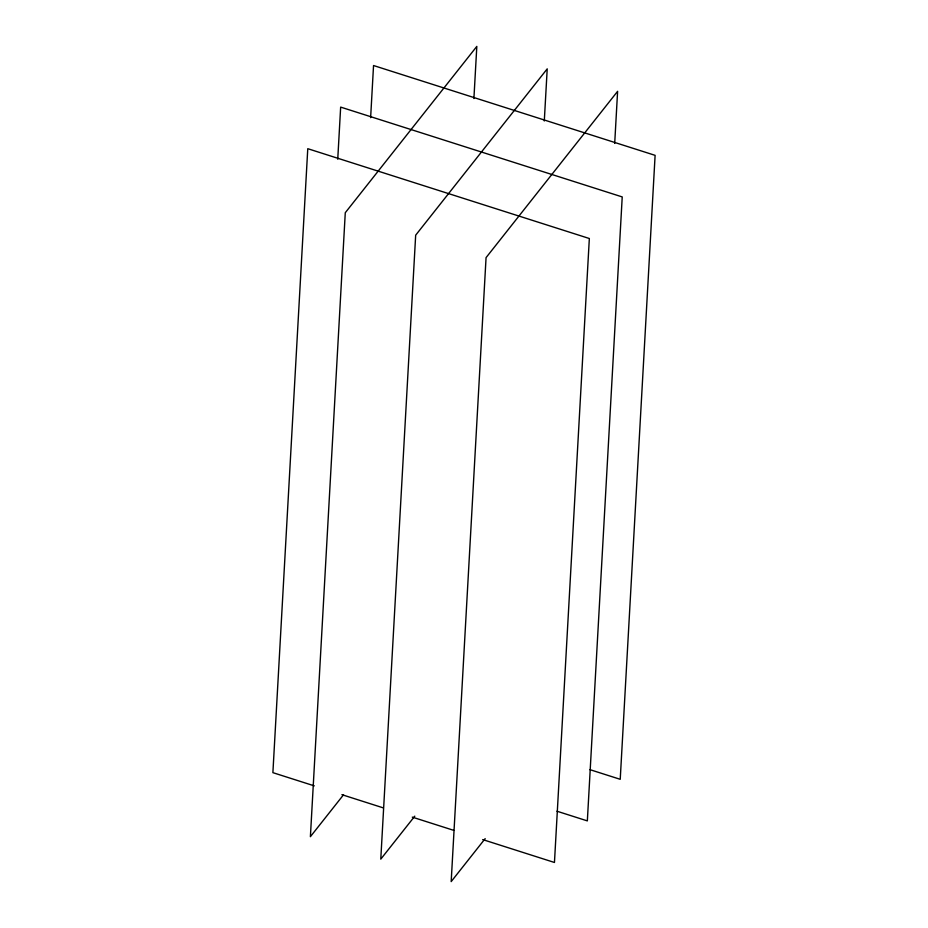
<?xml version="1.0" encoding="UTF-8"?>
<svg xmlns="http://www.w3.org/2000/svg" width="928" height="928" viewBox="0 0 928 928"><rect width="100%" height="100%" fill="white"/><g stroke="black" fill="none" stroke-linecap="round" stroke-linejoin="round"><path stroke-width="1.39" d="M337.746 159.222L340.657 107.103L622.224 196.922L587.343 820.897L556.974 811.211M370.632 117.647L373.543 65.528L655.11 155.347L620.229 779.311L589.86 769.625M473.906 98.519L476.818 46.4L345.274 212.721L310.393 836.685L343.499 794.832M544.295 120.976L547.218 68.858L415.674 235.178L380.782 859.142L414.793 816.153M614.696 143.434L617.607 91.315L486.063 257.624L451.182 881.6L485.182 838.61M314.29 785.865L272.89 772.653L307.771 148.689L589.338 238.508L554.457 862.472L482.688 839.585M341.898 794.67L383.31 807.882M412.287 817.127L453.699 830.34"/></g></svg>
